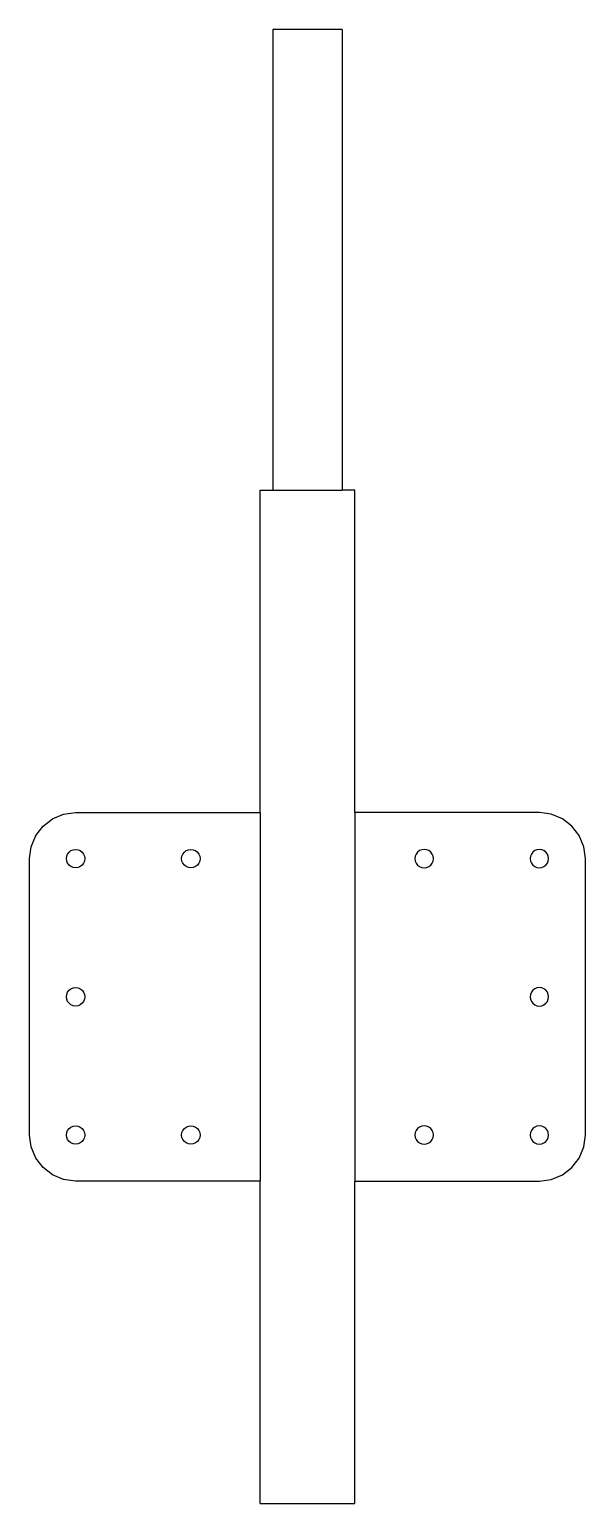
# Model space of a CAD drawing. Extents: x -86 to 35, y -112 to 208.
import ezdxf

# ---------------------------------------------------------------- set-up
doc = ezdxf.new("R2010")
doc.units = 0
doc.layers.get('0').update_dxf_attribs({"linetype": 'CONTINUOUS'})

msp = doc.modelspace()

# ---------------------------------------------------------------- linework, layer by layer
for p, q in [((-33.02, 207.68), (-33.02, 107.68)), ((-18.02, 207.68), (-33.02, 207.68)), ((-18.02, 207.68), (-18.02, 107.68)), ((-35.82, 37.68), (-35.82, 107.68)), ((-35.82, 107.68), (-33.02, 107.68)), ((-33.02, 107.68), (-18.02, 107.68)), ((-15.22, 107.68), (-18.02, 107.68)), ((-15.22, 37.68), (-15.22, 107.68)), ((-82.89, 34.75), (-80.82, 36.34)), ((-80.82, 36.34), (-78.41, 37.34)), ((-78.41, 37.34), (-75.82, 37.68)), ((-75.82, 37.68), (-35.82, 37.68)), ((-35.82, 37.68), (-35.82, -42.32)), ((-15.22, 37.68), (-15.22, -42.32)), ((24.78, 37.68), (-15.22, 37.68)), ((27.37, 37.34), (24.78, 37.68)), ((29.78, 36.34), (27.37, 37.34)), ((31.85, 34.75), (29.78, 36.34)), ((-85.48, 30.27), (-84.48, 32.68)), ((-84.48, 32.68), (-82.89, 34.75)), ((33.44, 32.68), (31.85, 34.75)), ((34.44, 30.27), (33.44, 32.68)), ((-85.82, 27.68), (-85.48, 30.27)), ((-77.55, 28.68), (-77.23, 29.1)), ((-77.23, 29.1), (-76.82, 29.41)), ((-76.82, 29.41), (-76.34, 29.61)), ((-76.34, 29.61), (-75.82, 29.68)), ((-75.82, 29.68), (-75.3, 29.61)), ((-75.3, 29.61), (-74.82, 29.41)), ((-74.82, 29.41), (-74.4, 29.1)), ((-74.4, 29.1), (-74.09, 28.68)), ((-52.55, 28.68), (-52.23, 29.1)), ((-52.23, 29.1), (-51.82, 29.41)), ((-51.82, 29.41), (-51.34, 29.61)), ((-51.34, 29.61), (-50.82, 29.68)), ((-50.82, 29.68), (-50.3, 29.61)), ((-50.3, 29.61), (-49.82, 29.41)), ((-49.82, 29.41), (-49.4, 29.1)), ((-49.4, 29.1), (-49.09, 28.68)), ((-1.63, 29.1), (-1.95, 28.68)), ((-1.22, 29.41), (-1.63, 29.1)), ((-0.74, 29.61), (-1.22, 29.41)), ((-0.22, 29.68), (-0.74, 29.61)), ((0.3, 29.61), (-0.22, 29.68)), ((0.78, 29.41), (0.3, 29.61)), ((1.2, 29.1), (0.78, 29.41)), ((1.51, 28.68), (1.2, 29.1)), ((23.37, 29.1), (23.05, 28.68)), ((23.78, 29.41), (23.37, 29.1)), ((24.26, 29.61), (23.78, 29.41)), ((24.78, 29.68), (24.26, 29.61)), ((25.3, 29.61), (24.78, 29.68)), ((25.78, 29.41), (25.3, 29.61)), ((26.2, 29.1), (25.78, 29.41)), ((26.51, 28.68), (26.2, 29.1)), ((34.78, 27.68), (34.44, 30.27)), ((-85.82, -32.32), (-85.82, 27.68)), ((-77.82, 27.68), (-77.75, 28.2)), ((-77.75, 27.16), (-77.82, 27.68)), ((-77.75, 28.2), (-77.55, 28.68)), ((-77.55, 26.68), (-77.75, 27.16)), ((-77.23, 26.27), (-77.55, 26.68)), ((-76.82, 25.95), (-77.23, 26.27)), ((-76.34, 25.75), (-76.82, 25.95)), ((-75.82, 25.68), (-76.34, 25.75)), ((-75.3, 25.75), (-75.82, 25.68)), ((-74.82, 25.95), (-75.3, 25.75)), ((-74.4, 26.27), (-74.82, 25.95)), ((-74.09, 26.68), (-74.4, 26.27)), ((-74.09, 28.68), (-73.89, 28.2)), ((-73.89, 27.16), (-74.09, 26.68)), ((-73.89, 28.2), (-73.82, 27.68)), ((-73.82, 27.68), (-73.89, 27.16)), ((-52.82, 27.68), (-52.75, 28.2)), ((-52.75, 27.16), (-52.82, 27.68)), ((-52.75, 28.2), (-52.55, 28.68)), ((-52.55, 26.68), (-52.75, 27.16)), ((-52.23, 26.27), (-52.55, 26.68)), ((-51.82, 25.95), (-52.23, 26.27)), ((-51.34, 25.75), (-51.82, 25.95)), ((-50.82, 25.68), (-51.34, 25.75)), ((-50.3, 25.75), (-50.82, 25.68)), ((-49.82, 25.95), (-50.3, 25.75)), ((-49.4, 26.27), (-49.82, 25.95)), ((-49.09, 26.68), (-49.4, 26.27)), ((-49.09, 28.68), (-48.89, 28.2)), ((-48.89, 27.16), (-49.09, 26.68)), ((-48.89, 28.2), (-48.82, 27.68)), ((-48.82, 27.68), (-48.89, 27.16)), ((-2.15, 28.2), (-2.22, 27.68)), ((-2.22, 27.68), (-2.15, 27.16)), ((-1.95, 28.68), (-2.15, 28.2)), ((-2.15, 27.16), (-1.95, 26.68)), ((-1.95, 26.68), (-1.63, 26.27)), ((-1.63, 26.27), (-1.22, 25.95)), ((-1.22, 25.95), (-0.74, 25.75)), ((-0.74, 25.75), (-0.22, 25.68)), ((-0.22, 25.68), (0.3, 25.75)), ((0.3, 25.75), (0.78, 25.95)), ((0.78, 25.95), (1.2, 26.27)), ((1.2, 26.27), (1.51, 26.68)), ((1.71, 28.2), (1.51, 28.68)), ((1.51, 26.68), (1.71, 27.16)), ((1.78, 27.68), (1.71, 28.2)), ((1.71, 27.16), (1.78, 27.68)), ((22.85, 28.2), (22.78, 27.68)), ((22.78, 27.68), (22.85, 27.16)), ((23.05, 28.68), (22.85, 28.2)), ((22.85, 27.16), (23.05, 26.68)), ((23.05, 26.68), (23.37, 26.27)), ((23.37, 26.27), (23.78, 25.95)), ((23.78, 25.95), (24.26, 25.75)), ((24.26, 25.75), (24.78, 25.68)), ((24.78, 25.68), (25.3, 25.75)), ((25.3, 25.75), (25.78, 25.95)), ((25.78, 25.95), (26.2, 26.27)), ((26.2, 26.27), (26.51, 26.68)), ((26.71, 28.2), (26.51, 28.68)), ((26.51, 26.68), (26.71, 27.16)), ((26.78, 27.68), (26.71, 28.2)), ((26.71, 27.16), (26.78, 27.68)), ((34.78, -32.32), (34.78, 27.68)), ((-77.82, -2.32), (-77.75, -1.8)), ((-77.75, -2.84), (-77.82, -2.32)), ((-77.75, -1.8), (-77.55, -1.32)), ((-77.55, -3.32), (-77.75, -2.84)), ((-77.55, -1.32), (-77.23, -0.9)), ((-77.23, -0.9), (-76.82, -0.59)), ((-76.82, -0.59), (-76.34, -0.39)), ((-76.34, -0.39), (-75.82, -0.32)), ((-75.82, -0.32), (-75.3, -0.39)), ((-75.3, -0.39), (-74.82, -0.59)), ((-74.82, -0.59), (-74.4, -0.9)), ((-74.4, -0.9), (-74.09, -1.32)), ((-74.09, -1.32), (-73.89, -1.8)), ((-73.89, -2.84), (-74.09, -3.32)), ((-73.89, -1.8), (-73.82, -2.32)), ((-73.82, -2.32), (-73.89, -2.84)), ((22.85, -1.8), (22.78, -2.32)), ((22.78, -2.32), (22.85, -2.84)), ((23.05, -1.32), (22.85, -1.8)), ((22.85, -2.84), (23.05, -3.32)), ((23.37, -0.9), (23.05, -1.32)), ((23.78, -0.59), (23.37, -0.9)), ((24.26, -0.39), (23.78, -0.59)), ((24.78, -0.32), (24.26, -0.39)), ((25.3, -0.39), (24.78, -0.32)), ((25.78, -0.59), (25.3, -0.39)), ((26.2, -0.9), (25.78, -0.59)), ((26.51, -1.32), (26.2, -0.9)), ((26.71, -1.8), (26.51, -1.32)), ((26.51, -3.32), (26.71, -2.84)), ((26.78, -2.32), (26.71, -1.8)), ((26.71, -2.84), (26.78, -2.32)), ((-77.23, -3.73), (-77.55, -3.32)), ((-76.82, -4.05), (-77.23, -3.73)), ((-76.34, -4.25), (-76.82, -4.05)), ((-75.82, -4.32), (-76.34, -4.25)), ((-75.3, -4.25), (-75.82, -4.32)), ((-74.82, -4.05), (-75.3, -4.25)), ((-74.4, -3.73), (-74.82, -4.05)), ((-74.09, -3.32), (-74.4, -3.73)), ((23.05, -3.32), (23.37, -3.73)), ((23.37, -3.73), (23.78, -4.05)), ((23.78, -4.05), (24.26, -4.25)), ((24.26, -4.25), (24.78, -4.32)), ((24.78, -4.32), (25.3, -4.25)), ((25.3, -4.25), (25.78, -4.05)), ((25.78, -4.05), (26.2, -3.73)), ((26.2, -3.73), (26.51, -3.32)), ((-77.82, -32.32), (-77.75, -31.8)), ((-77.75, -31.8), (-77.55, -31.32)), ((-77.55, -31.32), (-77.23, -30.9)), ((-77.23, -30.9), (-76.82, -30.59)), ((-76.82, -30.59), (-76.34, -30.39)), ((-76.34, -30.39), (-75.82, -30.32)), ((-75.82, -30.32), (-75.3, -30.39)), ((-75.3, -30.39), (-74.82, -30.59)), ((-74.82, -30.59), (-74.4, -30.9)), ((-74.4, -30.9), (-74.09, -31.32)), ((-74.09, -31.32), (-73.89, -31.8)), ((-73.89, -31.8), (-73.82, -32.32)), ((-52.82, -32.32), (-52.75, -31.8)), ((-52.75, -31.8), (-52.55, -31.32)), ((-52.55, -31.32), (-52.23, -30.9)), ((-52.23, -30.9), (-51.82, -30.59)), ((-51.82, -30.59), (-51.34, -30.39)), ((-51.34, -30.39), (-50.82, -30.32)), ((-50.82, -30.32), (-50.3, -30.39)), ((-50.3, -30.39), (-49.82, -30.59)), ((-49.82, -30.59), (-49.4, -30.9)), ((-49.4, -30.9), (-49.09, -31.32)), ((-49.09, -31.32), (-48.89, -31.8)), ((-48.89, -31.8), (-48.82, -32.32)), ((-2.15, -31.8), (-2.22, -32.32)), ((-1.95, -31.32), (-2.15, -31.8)), ((-1.63, -30.9), (-1.95, -31.32)), ((-1.22, -30.59), (-1.63, -30.9)), ((-0.74, -30.39), (-1.22, -30.59)), ((-0.22, -30.32), (-0.74, -30.39)), ((0.3, -30.39), (-0.22, -30.32)), ((0.78, -30.59), (0.3, -30.39)), ((1.2, -30.9), (0.78, -30.59)), ((1.51, -31.32), (1.2, -30.9)), ((1.71, -31.8), (1.51, -31.32)), ((1.78, -32.32), (1.71, -31.8)), ((22.85, -31.8), (22.78, -32.32)), ((23.05, -31.32), (22.85, -31.8)), ((23.37, -30.9), (23.05, -31.32)), ((23.78, -30.59), (23.37, -30.9)), ((24.26, -30.39), (23.78, -30.59)), ((24.78, -30.32), (24.26, -30.39)), ((25.3, -30.39), (24.78, -30.32)), ((25.78, -30.59), (25.3, -30.39)), ((26.2, -30.9), (25.78, -30.59)), ((26.51, -31.32), (26.2, -30.9)), ((26.71, -31.8), (26.51, -31.32)), ((26.78, -32.32), (26.71, -31.8)), ((-85.48, -34.91), (-85.82, -32.32)), ((-84.48, -37.32), (-85.48, -34.91)), ((-77.75, -32.84), (-77.82, -32.32)), ((-77.55, -33.32), (-77.75, -32.84)), ((-77.23, -33.73), (-77.55, -33.32)), ((-76.82, -34.05), (-77.23, -33.73)), ((-76.34, -34.25), (-76.82, -34.05)), ((-75.82, -34.32), (-76.34, -34.25)), ((-75.3, -34.25), (-75.82, -34.32)), ((-74.82, -34.05), (-75.3, -34.25)), ((-74.4, -33.73), (-74.82, -34.05)), ((-74.09, -33.32), (-74.4, -33.73)), ((-73.89, -32.84), (-74.09, -33.32)), ((-73.82, -32.32), (-73.89, -32.84)), ((-52.75, -32.84), (-52.82, -32.32)), ((-52.55, -33.32), (-52.75, -32.84)), ((-52.23, -33.73), (-52.55, -33.32)), ((-51.82, -34.05), (-52.23, -33.73)), ((-51.34, -34.25), (-51.82, -34.05)), ((-50.82, -34.32), (-51.34, -34.25)), ((-50.3, -34.25), (-50.82, -34.32)), ((-49.82, -34.05), (-50.3, -34.25)), ((-49.4, -33.73), (-49.82, -34.05)), ((-49.09, -33.32), (-49.4, -33.73)), ((-48.89, -32.84), (-49.09, -33.32)), ((-48.82, -32.32), (-48.89, -32.84)), ((-2.22, -32.32), (-2.15, -32.84)), ((-2.15, -32.84), (-1.95, -33.32)), ((-1.95, -33.32), (-1.63, -33.73)), ((-1.63, -33.73), (-1.22, -34.05)), ((-1.22, -34.05), (-0.74, -34.25)), ((-0.74, -34.25), (-0.22, -34.32)), ((-0.22, -34.32), (0.3, -34.25)), ((0.3, -34.25), (0.78, -34.05)), ((0.78, -34.05), (1.2, -33.73)), ((1.2, -33.73), (1.51, -33.32)), ((1.51, -33.32), (1.71, -32.84)), ((1.71, -32.84), (1.78, -32.32)), ((22.78, -32.32), (22.85, -32.84)), ((22.85, -32.84), (23.05, -33.32)), ((23.05, -33.32), (23.37, -33.73)), ((23.37, -33.73), (23.78, -34.05)), ((23.78, -34.05), (24.26, -34.25)), ((24.26, -34.25), (24.78, -34.32)), ((24.78, -34.32), (25.3, -34.25)), ((25.3, -34.25), (25.78, -34.05)), ((25.78, -34.05), (26.2, -33.73)), ((26.2, -33.73), (26.51, -33.32)), ((26.51, -33.32), (26.71, -32.84)), ((26.71, -32.84), (26.78, -32.32)), ((33.44, -37.32), (34.44, -34.91)), ((34.44, -34.91), (34.78, -32.32)), ((-82.89, -39.39), (-84.48, -37.32)), ((31.85, -39.39), (33.44, -37.32)), ((-80.82, -40.98), (-82.89, -39.39)), ((-78.41, -41.98), (-80.82, -40.98)), ((27.37, -41.98), (29.78, -40.98)), ((29.78, -40.98), (31.85, -39.39)), ((-75.82, -42.32), (-78.41, -41.98)), ((-35.82, -42.32), (-75.82, -42.32)), ((-35.82, -112.32), (-35.82, -42.32)), ((-15.22, -112.32), (-15.22, -42.32)), ((-15.22, -42.32), (24.78, -42.32)), ((24.78, -42.32), (27.37, -41.98)), ((-35.82, -112.32), (-15.22, -112.32))]:
    msp.add_line(p, q)

doc.saveas('drawing.dxf')
